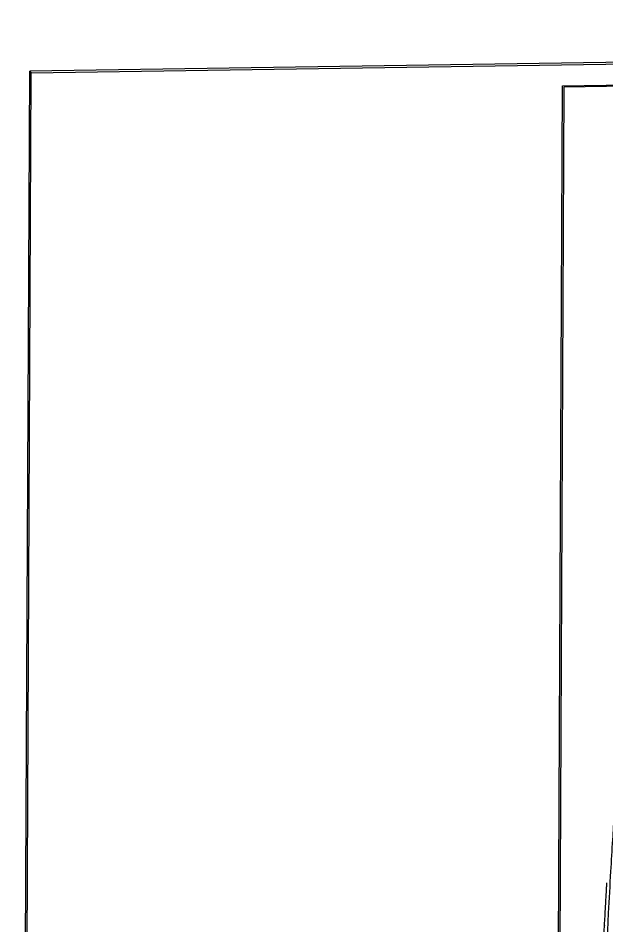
# Model space of a CAD drawing. Header units: millimetres. Extents: x -1640 to 0, y -1584 to 0.
# Drawn here: x -1639.7 to -1499.4, y -1195.6 to -979.3 of the extents above; entities that cross this region are included whole.
import ezdxf

# ---------------------------------------------------------------- set-up
doc = ezdxf.new("R2010")
doc.units = ezdxf.units.MM

msp = doc.modelspace()

# ---------------------------------------------------------------- linework, layer by layer
at = {"color": 7, "linetype": 'Continuous', "lineweight": 25}
for p, q in [((-797.74, -979.28), (-1636.95, -991.91)), ((-797.39, -979.77), (-1636.6, -992.4)), ((-1639.69, -1583.54), (-1636.95, -991.91)), ((-1639.34, -1584.03), (-1636.6, -992.4)), ((-1636.95, -991.91), (-1636.6, -992.4))]:
    msp.add_line(p, q, dxfattribs=at)
at = {"color": 7, "linetype": 'Continuous'}
for p, q in [((-1510, -995.43), (-1217.02, -991.02)), ((-1363.51, -993.51), (-1509.7, -995.72)), ((-1511.34, -1286.31), (-1510, -995.43)), ((-1509.7, -995.72), (-1511.05, -1286.31))]:
    msp.add_line(p, q, dxfattribs=at)
for points, knots in [([(-1497.14, -1162.77), (-1497.41, -1165.38), (-1497.76, -1169.83), (-1498.15, -1175.77), (-1498.58, -1182.85), (-1499.26, -1195.44), (-1499.87, -1208.63), (-1499.67, -1204.23), (-1499.87, -1208.63)], [0, 0, 0, 0, 0.057046, 0.154132, 0.28367, 0.43805, 0.712527, 1, 1, 1, 1]), ([(-1499.92, -1194.08), (-1499.83, -1192.64), (-1499.69, -1190.21), (-1499.44, -1185.35), (-1499.53, -1186.97), (-1499.44, -1185.35)], [0, 0, 0, 0, 0.164758, 0.443292, 1, 1, 1, 1]), ([(-1501.44, -1271.18), (-1501.36, -1252.79), (-1501.17, -1235.31), (-1500.89, -1219.58), (-1500.6, -1208.97), (-1500.28, -1200.34), (-1499.92, -1194.08), (-1500.05, -1196.17), (-1499.92, -1194.08)], [0, 0, 0, 0, 0.238625, 0.465238, 0.669257, 0.806816, 0.918768, 1, 1, 1, 1])]:
    msp.add_open_spline(points, degree=3, knots=knots, dxfattribs=at)

doc.saveas('drawing.dxf')
